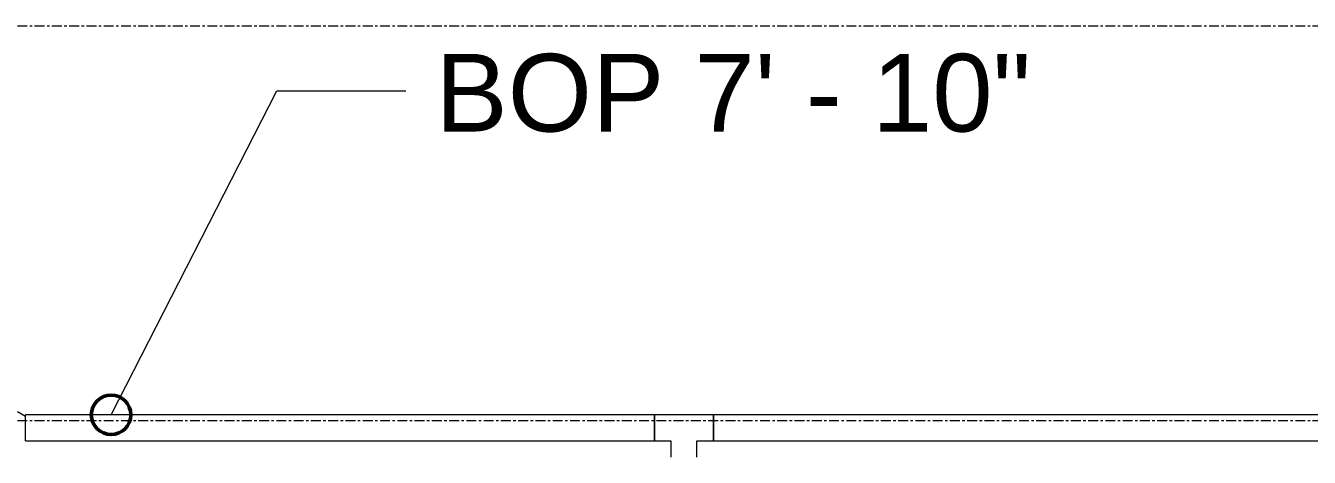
# Model space of a CAD drawing. Header units: inches. Extents: x -3679 to 241, y -496 to 1784.
# Drawn here: x -1391 to -1325.9, y 376.1 to 398 of the extents above; entities that cross this region are included whole.
import ezdxf

# ---------------------------------------------------------------- set-up
doc = ezdxf.new("R2010")
doc.units = ezdxf.units.IN
doc.header["$MEASUREMENT"] = 0
doc.linetypes.add('Grid Line', pattern=[0.875, 0.5, -0.125, 0.125, -0.125])
for name, color, linetype, lineweight in [('G-ANNO-DIMS', 251, 'Continuous', 9), ('P-PIPE', 1, 'Continuous', 9), ('S-GRID', 8, 'Continuous', 9)]:
    doc.layers.add(name, color=color, linetype=linetype, lineweight=lineweight)
doc.styles.add('Arial', font='arial.ttf', dxfattribs={"height": 3.934132})

msp = doc.modelspace()

# ---------------------------------------------------------------- linework, layer by layer
at = {"layer": 'G-ANNO-DIMS'}
for p, q in [((-1386.649, 378.293), (-1378.243, 394.703)), ((-1378.243, 394.703), (-1371.719, 394.703))]:
    msp.add_line(p, q, dxfattribs=at)
at = {"layer": 'G-ANNO-DIMS', "lineweight": 50}
msp.add_circle((-1386.649, 378.293), 1, dxfattribs=at)
at = {"layer": 'P-PIPE'}
for p, q in [((-1390.975, 378.198), (-1391.381, 378.448)), ((-1359.121, 378.293), (-1390.975, 378.293)), ((-1390.975, 376.978), (-1390.975, 378.293)), ((-1356.129, 378.293), (-1359.121, 378.293)), ((-1359.121, 378.27), (-1359.121, 378.293)), ((-1359.121, 378.293), (-1359.121, 376.978)), ((-1359.121, 378.204), (-1359.121, 378.27)), ((-1359.121, 378.1), (-1359.121, 378.204)), ((-1359.121, 377.964), (-1359.121, 378.1)), ((-1359.121, 377.805), (-1359.121, 377.964)), ((-1304.145, 378.293), (-1356.129, 378.293)), ((-1356.129, 376.978), (-1356.129, 378.293)), ((-1356.129, 378.293), (-1356.129, 378.27)), ((-1356.129, 378.27), (-1356.129, 378.204)), ((-1356.129, 378.204), (-1356.129, 378.1)), ((-1356.129, 378.1), (-1356.129, 377.964)), ((-1356.129, 377.964), (-1356.129, 377.805)), ((-1359.121, 377.465), (-1359.121, 377.805)), ((-1359.121, 377.306), (-1359.121, 377.465)), ((-1359.121, 377.17), (-1359.121, 377.306)), ((-1356.129, 377.805), (-1356.129, 377.465)), ((-1356.129, 377.465), (-1356.129, 377.306)), ((-1356.129, 377.306), (-1356.129, 377.17)), ((-1390.975, 376.978), (-1359.121, 376.978)), ((-1359.121, 377.066), (-1359.121, 377.17)), ((-1359.121, 377), (-1359.121, 377.066)), ((-1359.121, 376.978), (-1359.121, 377)), ((-1359.121, 376.978), (-1358.282, 376.978)), ((-1358.282, 376.978), (-1358.282, 376.139)), ((-1356.968, 376.978), (-1356.129, 376.978)), ((-1356.968, 376.139), (-1356.968, 376.978)), ((-1356.129, 377.17), (-1356.129, 377.066)), ((-1356.129, 377.066), (-1356.129, 377)), ((-1356.129, 377), (-1356.129, 376.978)), ((-1356.129, 376.978), (-1304.145, 376.978))]:
    msp.add_line(p, q, dxfattribs=at)
at = {"layer": 'S-GRID', "linetype": 'Grid Line'}
for p, q in [((-3666.394, 398), (228, 398)), ((-3666.394, 378), (228, 378))]:
    msp.add_line(p, q, dxfattribs=at)

# ---------------------------------------------------------------- texts
at = {"layer": 'G-ANNO-DIMS', "insert": (-1370.219, 396.572), "char_height": 3.93413, "width": 35.952, "attachment_point": 1, "line_spacing_factor": 0.938532, "style": 'Arial'}
msp.add_mtext('BOP 7\' - 10"', dxfattribs=at)

doc.saveas('drawing.dxf')
